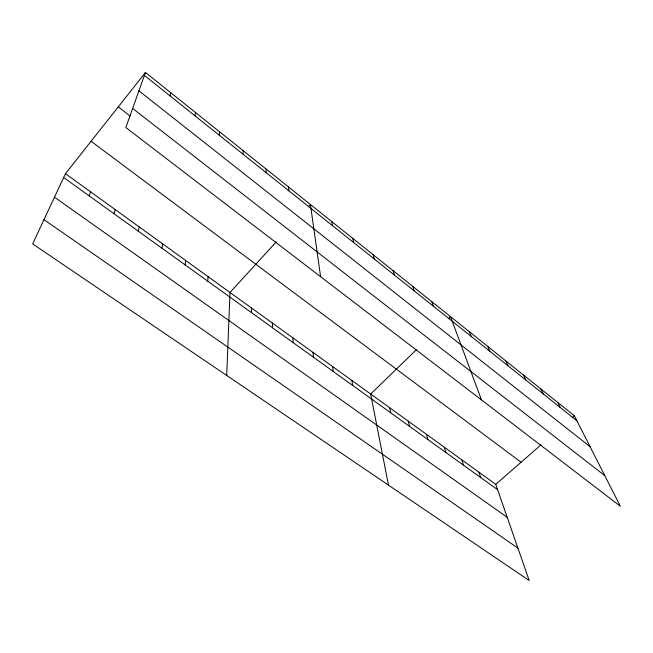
<?xml version="1.0" encoding="UTF-8"?>
<svg xmlns="http://www.w3.org/2000/svg" width="653" height="653" viewBox="0 0 653 653"><rect width="100%" height="100%" fill="white"/><g stroke="black" fill="none" stroke-linecap="round" stroke-linejoin="round"><path stroke-width="0.98" d="M243.063 154.214L243.128 150.639M226.713 375.459L229.995 292.471L276.26 241.863M207.703 281.133L208.087 276.652M219.31 135.253L219.612 131.816M185.085 264.857L185.672 260.474M194.961 115.81L195.508 112.52M161.936 248.197L162.744 243.92M138.24 231.154L139.277 226.975M170 95.877L170.8 92.742M113.981 213.694L115.254 209.637M145.464 72.467L125.833 127.539L620.35 506.246L574.371 415.781L145.464 72.467L65.463 173.69L32.65 243.887L529.191 580.533L495.749 484.322L65.463 173.69M89.135 195.818L90.653 191.876M308.355 206.756L310.42 204.503L320.59 276.684M416.296 349.804L370.667 394.028L388.47 485.13M448.366 318.721L450.513 316.64L481.465 399.889M495.749 484.322L541.084 444.799M572.142 417.724L574.371 415.781M43.971 219.669L517.919 548.112M54.468 197.214L507.226 517.331M63.676 177.51L497.627 489.726M91.077 141.285L521.078 462.242M118.258 106.88L130.118 116.046M132.641 108.439L604.8 475.662M138.918 90.824L590.1 446.717M144.403 75.43L576.942 420.842M557.784 402.501L560.25 407.505M540.847 388.943L543.198 393.89M523.543 375.1L525.787 379.989M505.879 360.954L507.993 365.778M487.824 346.506L489.807 351.257M469.376 331.74L471.229 336.417M431.813 301.67L433.38 306.192M478.959 472.201L480.722 477.563M412.688 286.365L414.108 290.805M461.826 459.826L463.475 465.156M393.147 270.717L394.404 275.076M444.334 447.207L445.868 452.488M426.491 434.327L427.895 439.559M373.157 254.719L374.259 258.988M408.272 421.169L409.545 426.352M352.718 238.361L353.648 242.524M389.67 407.741L390.804 412.867M331.814 221.628L332.557 225.685M351.836 380.43L352.677 385.441M332.597 366.545L333.291 371.492M312.958 352.359L313.489 357.24M288.52 186.97L288.871 190.798M292.887 337.879L293.254 342.686M266.098 169.021L266.244 172.727M272.383 323.072L272.57 327.806M251.421 307.938L251.429 312.591"/></g></svg>
